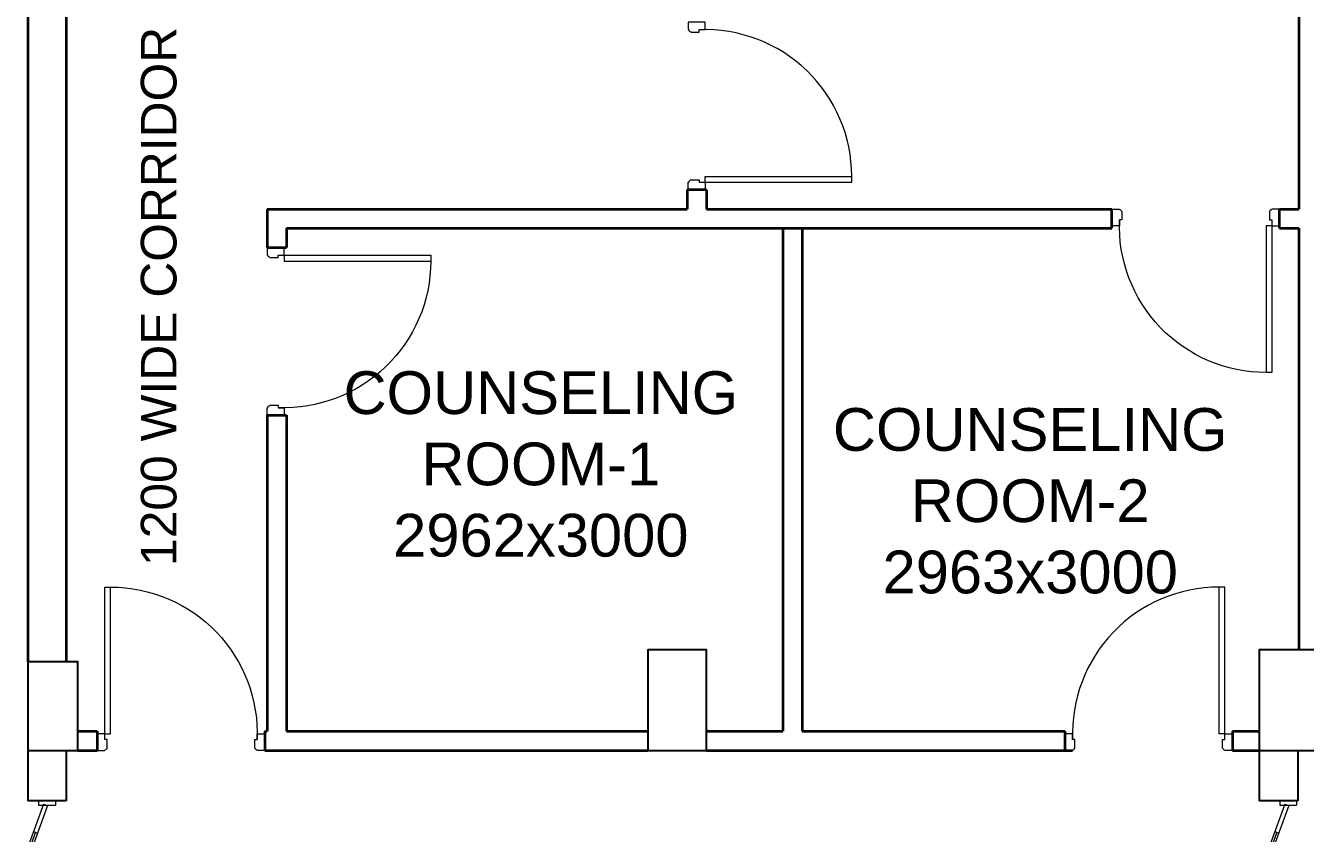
# Model space of a CAD drawing. Header units: millimetres. Extents: x 1448174 to 1599581, y -224422 to -106989.
# Drawn here: x 1461990 to 1469627, y -197367 to -192549 of the extents above; entities that cross this region are included whole.
import ezdxf
from ezdxf.enums import TextEntityAlignment as Align

# ---------------------------------------------------------------- set-up
doc = ezdxf.new("R2010")
doc.units = ezdxf.units.MM
doc.header["$LTSCALE"] = 600
doc.header["$MEASUREMENT"] = 0
for name, color, linetype in [('col', 5, 'Continuous'), ('TEXT', 253, 'Continuous'), ('wall', 1, 'Continuous')]:
    doc.layers.add(name, color=color, linetype=linetype)
doc.layers.add('DOOR', color=144, linetype='Continuous', lineweight=13)
doc.layers.add('P-Wall', color=1, linetype='Continuous', lineweight=35)
doc.styles.add('ARIAL', font='arial.ttf')

# ---------------------------------------------------------------- blocks, each defined once
blk = doc.blocks.new('A$C19B8274B')
at = {"layer": 'DOOR'}
blk.add_line((-45, 925), (-80, 925), dxfattribs=at)
at = {"layer": 'DOOR', "color": 8}
for p, q in [((-80, 50), (-80, 925)), ((-45, 50), (-45, 925)), ((-45, 50), (-80, 50)), ((-955, -50), (-955, -47.5)), ((-940, -35), (-942.5, -35)), ((-60, -35), (-57.5, -35)), ((-45, -50), (-45, -47.5))]:
    blk.add_line(p, q, dxfattribs=at)
for points in [[(-940, 15), (-955, 15), (-955, 50), (-1000, 50), (-1000, -50), (-955, -50)], [(-940, -35), (-940, 15)], [(-60, 15), (-45, 15), (-45, 50), (0, 50), (0, -50), (-45, -50)], [(-60, -35), (-60, 15)]]:
    blk.add_lwpolyline(points, dxfattribs=at)
for centre, radius, start, end in [((-80, 50), 875, 90, 182.29244), ((-955, -35), 12.5, 270, 0), ((-45, -35), 12.5, 180, 270)]:
    blk.add_arc(centre, radius, start, end, dxfattribs=at)
blk = doc.blocks.new('D1')
at = {"layer": 'DOOR', "color": 8}
for p, q in [((18.8, 68.9), (824.6, 362.2)), ((27.2, 45.9), (833, 339.2)), ((671.8, 280.5), (663.5, 303.5)), ((184.2, 116), (667.7, 292)), ((0, 98), (24.5, 98)), ((0, 98), (0, 0)), ((24.5, 98), (24.5, 0)), ((180, 127.5), (188.4, 104.5)), ((1739.5, 98), (1739.5, 0)), ((1764, 98), (1739.5, 98)), ((1764, 98), (1764, 0)), ((0, 0), (24.5, 0)), ((18.8, 68.9), (27.2, 45.9)), ((1736.8, 52.1), (931, -241.2)), ((1745.2, 29.1), (939.4, -264.2)), ((1745.2, 29.1), (1736.8, 52.1)), ((1764, 0), (1739.5, 0)), ((1579.8, -18), (1096.3, -194)), ((1584, -29.5), (1575.6, -6.5)), ((1100.5, -205.5), (1092.2, -182.5))]:
    blk.add_line(p, q, dxfattribs=at)
for centre, start, end in [((0, 49), 330, 30), ((1764, 49), 150, 210)]:
    blk.add_arc(centre, 882, start, end, dxfattribs=at)

msp = doc.modelspace()

# ---------------------------------------------------------------- linework, layer by layer
at = {"layer": 'col'}
for points in [[(1465702.098, -196872.8395), (1466052.098, -196872.8395), (1466052.098, -196272.8395), (1465702.098, -196272.8395)], [(1469352.098, -196872.8395), (1469702.098, -196872.8395), (1469702.098, -196272.8395), (1469352.098, -196272.8395)], [(1462002.098, -196872.8395), (1462302.098, -196872.8395), (1462302.098, -196342.8395), (1462002.098, -196342.8395)]]:
    msp.add_lwpolyline(points, close=True, dxfattribs=at)
at = {"layer": 'P-Wall', "color": 8, "linetype": 'Continuous'}
for p, q in [((1462002.098, -190592.8395), (1462002.098, -196342.8395)), ((1462232.098, -190592.8395), (1462232.098, -196342.8395)), ((1462002.098, -190662.8395), (1462002.098, -196272.8395)), ((1462232.098, -190662.8395), (1462232.098, -196272.8395)), ((1466052.098, -193527.8395), (1465937.098, -193527.8395)), ((1463432.098, -193642.8395), (1463432.098, -193872.8395)), ((1463432.098, -193642.8395), (1465937.098, -193642.8395)), ((1466052.098, -193642.8395), (1468472.098, -193642.8395)), ((1468472.098, -193757.8395), (1468472.098, -193642.8395)), ((1469472.098, -193642.8395), (1469587.098, -193642.8395)), ((1469472.098, -193757.8395), (1469472.098, -193642.8395)), ((1463547.098, -193757.8395), (1463547.098, -193872.8395)), ((1463547.098, -193757.8395), (1468472.098, -193757.8395)), ((1466509.3308, -193760.9323), (1466509.3308, -196757.8395)), ((1466624.3308, -193760.9323), (1466624.3308, -196757.8395)), ((1469472.098, -193757.8395), (1469587.098, -193757.8395)), ((1463432.098, -193872.8395), (1463547.098, -193872.8395)), ((1463432.098, -194872.8395), (1463432.098, -196757.8395)), ((1463432.098, -194872.8395), (1463547.098, -194872.8395)), ((1463547.098, -194872.8395), (1463547.098, -196757.8395)), ((1462302.098, -196757.8395), (1462417.098, -196757.8395)), ((1462417.098, -196757.8395), (1462417.098, -196872.8395)), ((1463417.098, -196757.8395), (1463417.098, -196872.8395)), ((1463417.098, -196757.8395), (1463432.098, -196757.8395)), ((1463547.098, -196757.8395), (1465702.098, -196757.8395)), ((1466052.098, -196757.8395), (1466509.3308, -196757.8395)), ((1466624.3308, -196757.8395), (1468192.098, -196757.8395)), ((1468192.098, -196757.8395), (1468192.098, -196872.8395)), ((1469192.098, -196757.8395), (1469352.098, -196757.8395)), ((1469192.098, -196757.8395), (1469192.098, -196872.8395)), ((1462302.098, -196872.8395), (1462417.098, -196872.8395)), ((1463417.098, -196872.8395), (1465702.098, -196872.8395)), ((1466052.098, -196872.8395), (1468237.098, -196872.8395)), ((1469192.098, -196872.8395), (1469352.098, -196872.8395))]:
    msp.add_line(p, q, dxfattribs=at)
at = {"layer": 'P-Wall', "color": 8}
for p, q in [((1469587.098, -190662.8395), (1469587.098, -193642.8395)), ((1465937.098, -193527.8395), (1465937.098, -193642.8395)), ((1466052.098, -193527.8395), (1466052.098, -193642.8395)), ((1469587.098, -193757.8395), (1469587.098, -196272.8395))]:
    msp.add_line(p, q, dxfattribs=at)
at = {"layer": 'wall', "linetype": 'Continuous'}
for p, q in [((1462002.098, -196872.8395), (1462002.098, -197172.8395)), ((1462002.098, -196872.8395), (1462002.098, -197172.8395)), ((1462232.098, -196872.8395), (1462232.098, -197172.8395)), ((1469352.098, -196872.8395), (1469352.098, -197172.8395)), ((1469582.098, -196872.8395), (1469582.098, -197172.8395)), ((1462232.098, -197172.8395), (1462002.098, -197172.8395)), ((1462232.098, -197172.8395), (1462002.098, -197172.8395)), ((1469582.098, -197172.8395), (1469352.098, -197172.8395))]:
    msp.add_line(p, q, dxfattribs=at)

# ---------------------------------------------------------------- block references
at = {"layer": 'DOOR', "linetype": 'Continuous', "rotation": 270}
msp.add_blockref('A$C19B8274B', (1465994.598, -193527.8395), dxfattribs=at)
at = {"layer": 'DOOR', "linetype": 'Continuous', "xscale": -1}
for p, rotation in [((1469472.098, -193692.8395), 180), ((1463482.098, -193872.8395), 270)]:
    msp.add_blockref('A$C19B8274B', p, dxfattribs=dict(at, rotation=rotation))
msp.add_blockref('A$C19B8274B', (1462417.098, -196822.8395), dxfattribs=at)
at = {"layer": 'DOOR', "linetype": 'Continuous'}
msp.add_blockref('A$C19B8274B', (1469192.098, -196822.8395), dxfattribs=at)
at = {"layer": 'DOOR', "xscale": -1.020408163312823, "yscale": 1.020408161915839, "zscale": 1.020408161527106}
for p, rotation in [((1462167.098, -197172.8395), 89.99999999999991), ((1462167.098, -197172.8395), 89.99999999999991), ((1469574.598, -197172.8395), 89.9999999999999)]:
    msp.add_blockref('D1', p, dxfattribs=dict(at, rotation=rotation))

# ---------------------------------------------------------------- texts
at = {"layer": 'TEXT', "color": 8, "style": 'ARIAL'}
msp.add_text('1200 WIDE CORRIDOR', height=212.5, rotation=90, dxfattribs=at).set_placement((1462953.6582, -194163.9884), align=Align.BOTTOM_CENTER)
at = {"layer": 'TEXT', "color": 8, "char_height": 255, "width": 2711.592769, "attachment_point": 5, "style": 'ARIAL'}
for s, insert in [('COUNSELING\\PROOM-1 2962x3000', (1465064.2696, -195165.1507)), ('COUNSELING\\PROOM-2\\P2963x3000', (1467984.9428, -195384.5789))]:
    msp.add_mtext(s, dxfattribs=dict(at, insert=insert))

doc.saveas('drawing.dxf')
